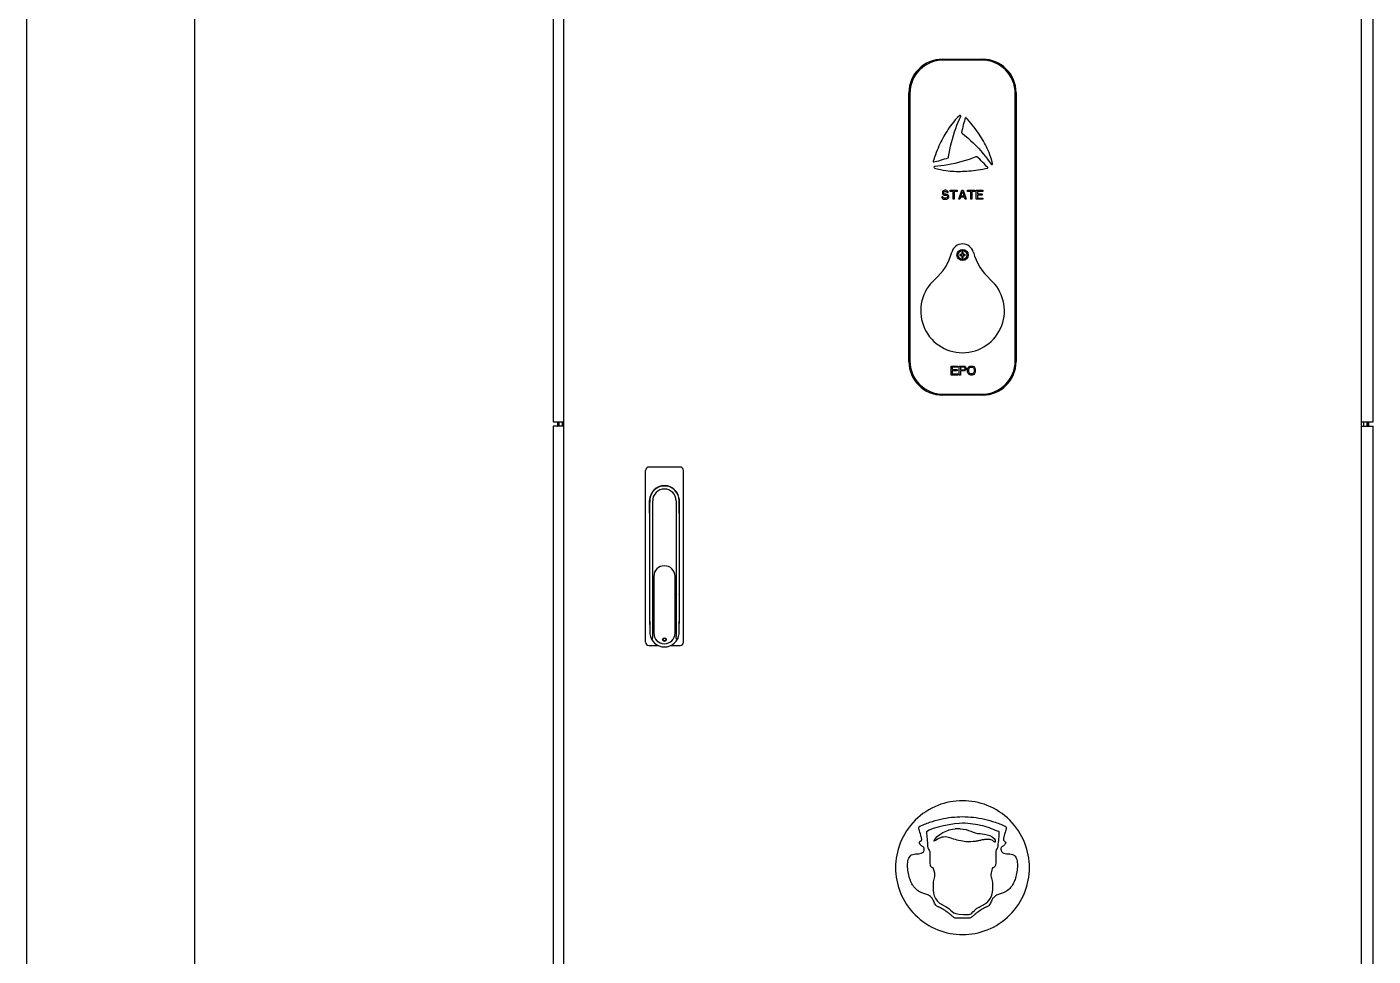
# Model space of a CAD drawing. Header units: millimetres. Extents: x 0 to 87554, y -20854 to 20404.
# Drawn here: x 79156 to 80362, y -4991 to -4158 of the extents above; entities that cross this region are included whole.
import ezdxf

# ---------------------------------------------------------------- set-up
doc = ezdxf.new("R2010")
doc.units = ezdxf.units.MM
doc.layers.get('0').update_dxf_attribs({"lineweight": 15})
for name, color, linetype in [('2401-01089_0', 7, 'Continuous'), ('4208-10637_0', 7, 'Continuous'), ('4208-10658_0', 7, 'Continuous'), ('4212-KH011_041_0', 7, 'Continuous'), ('4212-KH012_041_0', 7, 'Continuous'), ('4215-12653_3_0', 7, 'Continuous'), ('4215-12655_1_0', 7, 'Continuous'), ('4215-12661_1_0', 7, 'Continuous'), ('8SJ_MS839_0210_0', 7, 'Continuous'), ('MS840-1-F____-76922_0', 7, 'Continuous'), ('MS840-1-F____-80589_0', 7, 'Continuous')]:
    doc.layers.add(name, color=color, linetype=linetype)
doc.layers.add('AM_0', color=7, linetype='Continuous', lineweight=30)

# ---------------------------------------------------------------- blocks, each defined once
blk = doc.blocks.new('e4tggg')
at = {"layer": '2401-01089_0', "color": 87, "linetype": 'Continuous'}
for p, q in [((186.8, -562.7), (186.8, -563.7)), ((188.8, -562.7), (186.8, -562.7)), ((186.8, -563.7), (188.8, -563.7)), ((188.8, -560.7), (188.8, -562.7)), ((189.8, -560.7), (188.8, -560.7)), ((188.8, -563.7), (188.8, -565.7)), ((188.8, -565.7), (189.8, -565.7)), ((189.8, -562.7), (189.8, -560.7)), ((191.8, -562.7), (189.8, -562.7)), ((189.8, -565.7), (189.8, -563.7)), ((189.8, -563.7), (191.8, -563.7)), ((191.8, -563.7), (191.8, -562.7))]:
    blk.add_line(p, q, dxfattribs=at)
for radius in [5, 4]:
    blk.add_circle((189.3, -563.2), radius, dxfattribs=at)
at = {"layer": '4208-10637_0', "color": 87, "linetype": 'Continuous'}
for centre, radius, start, end in [((189.3, -563.2), 10, 15.033, 164.967), ((131.4, -547.6), 50, 311.4715, 344.967), ((247.3, -547.6), 50, 195.033, 228.5285), ((189.3, -613.2), 37.5, 131.4715, 48.5285)]:
    blk.add_arc(centre, radius, start, end, dxfattribs=at)
at = {"layer": '4208-10658_0', "color": 87, "linetype": 'Continuous'}
for p, q in [((206.5, -388.5), (172.1, -388.5)), ((142.1, -418.5), (142.1, -657.9)), ((236.5, -657.9), (236.5, -418.5)), ((179.7, -445.8), (178.5, -447.4)), ((181.1, -444), (179.7, -445.8)), ((182.8, -442.1), (181.1, -444)), ((184.8, -440), (182.8, -442.1)), ((184.3, -446.9), (185.5, -444.1)), ((186.8, -438.2), (184.8, -440)), ((185.5, -444.1), (186.7, -441.5)), ((186.7, -441.5), (187.8, -439)), ((190.5, -444.7), (190, -446.5)), ((191, -443.1), (190.5, -444.7)), ((191.4, -441.5), (191, -443.1)), ((191.8, -440.4), (191.4, -441.5)), ((193.7, -441.4), (192.7, -440.2)), ((195.2, -443.1), (193.7, -441.4)), ((196.6, -444.9), (195.2, -443.1)), ((198, -446.6), (196.6, -444.9)), ((172.5, -456.8), (171.7, -458.4)), ((173.5, -455.2), (172.5, -456.8)), ((174.4, -453.6), (173.5, -455.2)), ((175.4, -452.1), (174.4, -453.6)), ((176.3, -450.5), (175.4, -452.1)), ((177.4, -449), (176.3, -450.5)), ((178.5, -447.4), (177.4, -449)), ((180.2, -459.2), (181.2, -456)), ((181.2, -456), (182.2, -452.9)), ((182.2, -452.9), (183.2, -449.8)), ((183.2, -449.8), (184.3, -446.9)), ((188.8, -451.9), (188.5, -453.3)), ((188.7, -453.8), (189, -454)), ((189.2, -450), (188.8, -451.9)), ((189, -454), (191.5, -456)), ((189.6, -448.3), (189.2, -450)), ((190, -446.5), (189.6, -448.3)), ((191.5, -456), (194, -458.2)), ((199.3, -448.3), (198, -446.6)), ((200.6, -449.9), (199.3, -448.3)), ((201.8, -451.6), (200.6, -449.9)), ((203, -453.2), (201.8, -451.6)), ((204.1, -454.9), (203, -453.2)), ((205.1, -456.5), (204.1, -454.9)), ((206.2, -458.1), (205.1, -456.5)), ((207.1, -459.6), (206.2, -458.1)), ((166.6, -469.2), (165.8, -471.2)), ((167.4, -467.3), (166.6, -469.2)), ((168.2, -465.4), (167.4, -467.3)), ((169.1, -463.6), (168.2, -465.4)), ((169.9, -461.8), (169.1, -463.6)), ((170.8, -460.1), (169.9, -461.8)), ((171.7, -458.4), (170.8, -460.1)), ((177.2, -472.1), (177.9, -468.9)), ((177.9, -468.9), (178.6, -465.7)), ((178.6, -465.7), (179.4, -462.4)), ((179.4, -462.4), (180.2, -459.2)), ((194, -458.2), (196.4, -460.4)), ((196.4, -460.4), (198.9, -462.7)), ((198.9, -462.7), (201.2, -465.1)), ((201.2, -465.1), (203.5, -467.5)), ((203.5, -467.5), (205.7, -469.9)), ((205.7, -469.9), (207.8, -472.4)), ((208.1, -461.2), (207.1, -459.6)), ((209, -462.8), (208.1, -461.2)), ((209.8, -464.4), (209, -462.8)), ((210.7, -466.1), (209.8, -464.4)), ((211.5, -467.7), (210.7, -466.1)), ((212.3, -469.5), (211.5, -467.7)), ((213.1, -471.3), (212.3, -469.5)), ((163.5, -477.6), (162.9, -479.1)), ((164.2, -475.4), (163.5, -477.6)), ((163.5, -479.7), (164.7, -479.5)), ((165, -473.3), (164.2, -475.4)), ((164.7, -479.5), (166.3, -479.1)), ((165.8, -471.2), (165, -473.3)), ((166.3, -479.1), (168, -478.7)), ((168, -478.7), (169.7, -478.2)), ((169.7, -478.2), (171.5, -477.7)), ((171.5, -477.7), (173.2, -477.1)), ((173.2, -477.1), (175, -476.6)), ((175, -476.6), (176.3, -476.1)), ((179.2, -481.8), (176, -482.4)), ((176.7, -475.3), (177.2, -472.1)), ((176.7, -475.7), (176.7, -475.3)), ((182.4, -481.1), (179.2, -481.8)), ((185.6, -480.3), (182.4, -481.1)), ((188.8, -479.5), (185.6, -480.3)), ((192, -478.5), (188.8, -479.5)), ((195.2, -477.5), (192, -478.5)), ((198.3, -476.4), (195.2, -477.5)), ((201.3, -475.3), (198.3, -476.4)), ((201.7, -475.2), (201.3, -475.3)), ((203.3, -476.2), (202.2, -475.3)), ((204.7, -477.4), (203.3, -476.2)), ((206, -478.7), (204.7, -477.4)), ((207.3, -480), (206, -478.7)), ((208.6, -481.2), (207.3, -480)), ((207.8, -472.4), (209.8, -474.8)), ((209.8, -482.5), (208.6, -481.2)), ((209.8, -474.8), (211.6, -477.2)), ((211.6, -477.2), (213.3, -479.5)), ((213.9, -473.4), (213.1, -471.3)), ((213.3, -479.5), (214.9, -481.8)), ((214.7, -475.9), (213.9, -473.4)), ((215.5, -478.6), (214.7, -475.9)), ((216.1, -481.3), (215.5, -478.6)), ((164.2, -485.2), (166.7, -485.9)), ((167.1, -483.6), (164.3, -483.8)), ((166.7, -485.9), (169.5, -486.6)), ((169.9, -483.3), (167.1, -483.6)), ((169.5, -486.6), (172, -487.1)), ((172.9, -482.9), (169.9, -483.3)), ((172, -487.1), (174.3, -487.5)), ((176, -482.4), (172.9, -482.9)), ((174.3, -487.5), (176.3, -487.7)), ((176.3, -487.7), (178.2, -487.9)), ((178.2, -487.9), (180, -488)), ((180, -488), (181.9, -488.1)), ((181.9, -488.1), (183.7, -488.2)), ((183.7, -488.2), (185.5, -488.2)), ((185.5, -488.2), (187.4, -488.2)), ((187.4, -488.2), (189.2, -488.1)), ((189.2, -488.1), (191.1, -488)), ((191.1, -488), (193.1, -487.9)), ((193.1, -487.9), (195, -487.8)), ((195, -487.8), (197, -487.6)), ((197, -487.6), (199, -487.4)), ((199, -487.4), (201.1, -487.1)), ((201.1, -487.1), (203.2, -486.8)), ((203.2, -486.8), (205.4, -486.5)), ((205.4, -486.5), (207.6, -486.1)), ((207.6, -486.1), (209.9, -485.7)), ((210.9, -483.7), (209.8, -482.5)), ((209.9, -485.7), (211.4, -485.4)), ((211.7, -484.5), (210.9, -483.7)), ((171.4, -506.4), (171.3, -507.1)), ((172.1, -505.7), (171.4, -506.4)), ((172.8, -505.4), (172.1, -505.7)), ((172.4, -506.7), (172.9, -506.4)), ((173.4, -505.2), (172.8, -505.4)), ((172.9, -506.4), (173.4, -506.2)), ((174.3, -505.2), (173.4, -505.2)), ((173.4, -506.2), (174.4, -506.2)), ((175.1, -505.4), (174.3, -505.2)), ((174.4, -506.2), (174.9, -506.4)), ((174.9, -506.4), (175.3, -506.7)), ((175.8, -505.9), (175.1, -505.4)), ((176.3, -506.6), (175.8, -505.9)), ((178.3, -506.1), (178.3, -505.2)), ((178.3, -505.2), (184.6, -505.2)), ((180.9, -506.1), (178.3, -506.1)), ((180.9, -513.2), (180.9, -506.1)), ((181.9, -506.1), (181.9, -513.2)), ((184.6, -506.1), (181.9, -506.1)), ((184.6, -505.2), (184.6, -506.1)), ((185.9, -513.2), (188.6, -505.2)), ((187.8, -510.5), (189.3, -505.9)), ((188.6, -505.2), (189.9, -505.2)), ((189.3, -505.9), (190.8, -510.5)), ((189.9, -505.2), (192.6, -513.2)), ((193.9, -506.1), (193.9, -505.2)), ((193.9, -505.2), (200.3, -505.2)), ((196.6, -506.1), (193.9, -506.1)), ((196.6, -513.2), (196.6, -506.1)), ((197.6, -506.1), (197.6, -513.2)), ((200.3, -506.1), (197.6, -506.1)), ((200.3, -505.2), (200.3, -506.1)), ((201.6, -513.2), (201.6, -505.2)), ((201.6, -505.2), (207.6, -505.2)), ((202.6, -506.2), (202.6, -508.4)), ((207.6, -506.2), (202.6, -506.2)), ((207.6, -505.2), (207.6, -506.2)), ((170.8, -511), (170.9, -511.7)), ((171.8, -511), (170.8, -511)), ((170.9, -511.7), (171.4, -512.5)), ((171.3, -507.1), (171.3, -507.8)), ((171.3, -507.8), (171.4, -508.4)), ((171.4, -508.4), (172.1, -509.1)), ((171.4, -512.5), (172.3, -513)), ((171.9, -511.5), (171.8, -511)), ((172.4, -512), (171.9, -511.5)), ((172.1, -509.1), (172.8, -509.5)), ((172.3, -507.2), (172.4, -506.7)), ((172.3, -507.6), (172.3, -507.2)), ((172.4, -508.1), (172.3, -507.6)), ((172.3, -513), (173.1, -513.2)), ((172.9, -508.4), (172.4, -508.1)), ((173.1, -512.2), (172.4, -512)), ((172.8, -509.5), (173.4, -509.6)), ((173.4, -508.6), (172.9, -508.4)), ((174.4, -512.2), (173.1, -512.2)), ((173.1, -513.2), (174.4, -513.2)), ((174.4, -508.6), (173.4, -508.6)), ((173.4, -509.6), (174.4, -509.6)), ((175.3, -508.8), (174.4, -508.6)), ((174.4, -509.6), (175.1, -509.8)), ((175.1, -512), (174.4, -512.2)), ((174.4, -513.2), (175.3, -513)), ((175.1, -509.8), (175.6, -510.1)), ((175.6, -511.7), (175.1, -512)), ((175.3, -506.7), (175.4, -507.1)), ((175.9, -509.1), (175.3, -508.8)), ((175.3, -513), (175.9, -512.7)), ((175.4, -507.1), (176.4, -507.1)), ((175.6, -510.1), (175.9, -510.6)), ((175.9, -511.2), (175.6, -511.7)), ((176.6, -509.8), (175.9, -509.1)), ((175.9, -510.6), (175.9, -511.2)), ((175.9, -512.7), (176.6, -512)), ((176.4, -507.1), (176.3, -506.6)), ((176.9, -510.5), (176.6, -509.8)), ((176.6, -512), (176.9, -511.3)), ((176.9, -511.3), (176.9, -510.5)), ((181.9, -513.2), (180.9, -513.2)), ((186.9, -513.2), (185.9, -513.2)), ((187.6, -511.2), (186.9, -513.2)), ((190.9, -511.2), (187.6, -511.2)), ((190.8, -510.5), (187.8, -510.5)), ((191.6, -513.2), (190.9, -511.2)), ((192.6, -513.2), (191.6, -513.2)), ((197.6, -513.2), (196.6, -513.2)), ((207.6, -513.2), (201.6, -513.2)), ((202.6, -508.4), (206.9, -508.4)), ((202.6, -509.5), (202.6, -512.2)), ((206.9, -509.5), (202.6, -509.5)), ((202.6, -512.2), (207.6, -512.2)), ((206.9, -508.4), (206.9, -509.5)), ((207.6, -512.2), (207.6, -513.2)), ((179.1, -670.7), (179.1, -662.7)), ((179.1, -662.7), (185.1, -662.7)), ((185.1, -662.7), (185.1, -663.7)), ((186.4, -670.7), (186.4, -662.7)), ((186.4, -662.7), (190.4, -662.7)), ((190.4, -662.7), (191.3, -662.9)), ((191.3, -662.9), (191.9, -663.4)), ((195.1, -663.2), (195.8, -662.9)), ((195.8, -662.9), (196.6, -662.7)), ((196.6, -662.7), (197.9, -662.7)), ((197.9, -662.7), (198.8, -662.9)), ((198.8, -662.9), (199.4, -663.2)), ((185.1, -670.7), (179.1, -670.7)), ((180.1, -663.7), (180.1, -665.9)), ((185.1, -663.7), (180.1, -663.7)), ((180.1, -665.9), (184.4, -665.9)), ((180.1, -667), (180.1, -669.7)), ((184.4, -667), (180.1, -667)), ((180.1, -669.7), (185.1, -669.7)), ((184.4, -665.9), (184.4, -667)), ((185.1, -669.7), (185.1, -670.7)), ((187.4, -670.7), (186.4, -670.7)), ((187.4, -663.6), (187.4, -666.1)), ((190.6, -663.6), (187.4, -663.6)), ((187.4, -666.1), (190.6, -666.1)), ((187.4, -667.1), (187.4, -670.7)), ((190.4, -667.1), (187.4, -667.1)), ((191.3, -667), (190.4, -667.1)), ((191.1, -663.7), (190.6, -663.6)), ((190.6, -666.1), (191.1, -665.9)), ((191.4, -664.1), (191.1, -663.7)), ((191.1, -665.9), (191.4, -665.6)), ((191.9, -666.4), (191.3, -667)), ((191.6, -664.6), (191.4, -664.1)), ((191.4, -665.6), (191.6, -665.1)), ((191.6, -665.1), (191.6, -664.6)), ((191.9, -663.4), (192.4, -664.1)), ((192.4, -665.8), (191.9, -666.4)), ((192.4, -664.1), (192.6, -664.6)), ((192.6, -665.3), (192.4, -665.8)), ((192.6, -664.6), (192.6, -665.3)), ((193.9, -665.4), (194.1, -664.6)), ((193.9, -668), (193.9, -665.4)), ((194.1, -668.8), (193.9, -668)), ((194.1, -664.6), (194.4, -663.9)), ((194.4, -669.5), (194.1, -668.8)), ((194.4, -663.9), (195.1, -663.2)), ((195.1, -670.2), (194.4, -669.5)), ((194.9, -665.4), (195.1, -664.7)), ((194.9, -668), (194.9, -665.4)), ((195.1, -668.7), (194.9, -668)), ((195.1, -664.7), (195.4, -664.2)), ((195.4, -669.2), (195.1, -668.7)), ((195.8, -670.5), (195.1, -670.2)), ((195.4, -664.2), (195.9, -663.9)), ((195.9, -669.5), (195.4, -669.2)), ((196.6, -670.7), (195.8, -670.5)), ((195.9, -663.9), (196.6, -663.7)), ((196.6, -669.7), (195.9, -669.5)), ((196.6, -663.7), (197.9, -663.7)), ((197.9, -669.7), (196.6, -669.7)), ((197.9, -670.7), (196.6, -670.7)), ((197.9, -663.7), (198.6, -663.9)), ((198.6, -669.5), (197.9, -669.7)), ((198.8, -670.5), (197.9, -670.7)), ((198.6, -663.9), (199.1, -664.2)), ((199.1, -669.2), (198.6, -669.5)), ((199.4, -670.2), (198.8, -670.5)), ((199.1, -664.2), (199.4, -664.7)), ((199.4, -668.7), (199.1, -669.2)), ((199.4, -663.2), (200.1, -663.9)), ((199.4, -664.7), (199.6, -665.4)), ((199.6, -668), (199.4, -668.7)), ((200.1, -669.5), (199.4, -670.2)), ((199.6, -665.4), (199.6, -668)), ((200.1, -663.9), (200.4, -664.6)), ((200.4, -668.8), (200.1, -669.5)), ((200.4, -664.6), (200.6, -665.4)), ((200.6, -668), (200.4, -668.8)), ((200.6, -665.4), (200.6, -668)), ((172.1, -687.9), (206.5, -687.9))]:
    blk.add_line(p, q, dxfattribs=at)
for centre, radius, start, end in [((172.1, -418.5), 30, 90, 180), ((206.5, -418.5), 30, 0, 90), ((187.2, -438.7), 0.689, 333.2843, 132.0013), ((192.3, -440.5), 0.5, 40.995, 162.0731), ((189, -453.4), 0.5, 169.1321, 231.6387), ((163.4, -479.2), 0.5, 160.995, 282.0731), ((176.2, -475.6), 0.5, 289.1321, 351.6387), ((201.8, -475.6), 0.5, 49.1321, 111.6387), ((215.5, -481.4), 0.689, 213.2843, 12.0013), ((164.4, -484.5), 0.689, 93.2843, 252.0013), ((211.4, -484.9), 0.5, 280.995, 42.0731), ((172.1, -657.9), 30, 180, 270), ((206.5, -657.9), 30, 270, 0)]:
    blk.add_arc(centre, radius, start, end, dxfattribs=at)
at = {"layer": '4212-KH011_041_0', "color": 87, "linetype": 'Continuous'}
for p, q in [((-172.2, -712.7), (-172.2, -716.7)), ((-169.2, -712.7), (-169.2, -716.7))]:
    blk.add_line(p, q, dxfattribs=at)
at = {"layer": '4212-KH012_041_0', "color": 87, "linetype": 'Continuous'}
for p, q in [((548.8, -716.7), (548.8, -712.7)), ((551.8, -716.7), (551.8, -712.7))]:
    blk.add_line(p, q, dxfattribs=at)
at = {"layer": '4215-12653_3_0', "color": 87, "linetype": 'Continuous'}
for p, q in [((-177.4, -716.7), (-177.4, -1712.2)), ((-167.7, -716.7), (-177.4, -716.7)), ((-173.6, -712.7), (-173.6, -716.5)), ((-172.4, -712.7), (-172.4, -716.5)), ((546.3, -716.7), (557, -716.7)), ((552, -716.5), (552, -712.7)), ((553.2, -716.5), (553.2, -712.7)), ((557, -1712.2), (557, -716.7))]:
    blk.add_line(p, q, dxfattribs=at)
for centre, radius, start, end in [((-173.8, -716.5), 0.2, 270, 0), ((-173.8, -716.5), 1.4, 351.7779, 0), ((553.4, -716.5), 1.4, 180, 188.2221), ((553.4, -716.5), 0.2, 180, 270)]:
    blk.add_arc(centre, radius, start, end, dxfattribs=at)
at = {"layer": '4215-12655_1_0', "color": 87, "linetype": 'Continuous'}
for p, q in [((-177.4, 299.4), (-177.4, -712.7)), ((557, -712.7), (557, 299.4)), ((-177.4, -712.7), (-167.7, -712.7)), ((546.3, -712.7), (557, -712.7))]:
    blk.add_line(p, q, dxfattribs=at)
at = {"layer": '4215-12661_1_0', "color": 87, "linetype": 'Continuous'}
for p, q in [((-167.7, -1712.2), (-167.7, 300.8)), ((546.3, 300.8), (546.3, -1712.2)), ((171.3, -387.7), (207.3, -387.7)), ((141.3, -658.7), (141.3, -417.7)), ((237.3, -417.7), (237.3, -658.7)), ((207.3, -688.7), (171.3, -688.7)), ((187.2, -1077.5), (182.8, -1077.5))]:
    blk.add_line(p, q, dxfattribs=at)
for centre, start, end in [((171.3, -417.7), 90, 180), ((207.3, -417.7), 0, 90), ((171.3, -658.7), 180, 270), ((207.3, -658.7), 270, 0)]:
    blk.add_arc(centre, 30, start, end, dxfattribs=at)
for points, knots in [([(249.3, -1112.2), (249.3, -1104.7), (246.3, -1089), (232.9, -1068.6), (212.6, -1055.2), (189.3, -1050.8), (166.1, -1055.2), (145.7, -1068.6), (132.3, -1089), (129.3, -1104.7), (129.3, -1112.2)], [0, 0, 0, 0, 0.119993, 0.250002, 0.380017, 0.500018, 0.62001, 0.750015, 0.880025, 1, 1, 1, 1]), ([(154.8, -1096.8), (154.8, -1096.5), (154.9, -1096), (155, -1095.1), (154.8, -1094.2), (154, -1093.5), (153.1, -1092.9), (152.3, -1092.4), (151.8, -1091.9), (151.4, -1091.4), (151, -1090.8), (150.7, -1090.2), (150.6, -1089.5), (151.1, -1088.8), (151.8, -1088.4), (152.4, -1088), (152.6, -1087.6), (152.8, -1087.3), (152.7, -1086.6), (152.6, -1085.6), (152, -1083.2), (151.1, -1080.4), (150.4, -1078.1), (150.2, -1077.4), (150.1, -1077), (150.1, -1076.5), (150.2, -1075.9), (150.8, -1075.2), (151.6, -1074.9), (153.1, -1074.2), (155.9, -1073), (161.6, -1070.9), (169.7, -1068.6), (179.4, -1066.9), (189.4, -1066.3), (199.2, -1066.9), (209, -1068.6), (217.1, -1070.9), (222.8, -1073), (225.6, -1074.2), (227.1, -1074.9), (227.6, -1075.1), (227.8, -1075.2)], [0, 0, 0, 0, 0.008148, 0.014496, 0.024379, 0.033387, 0.043183, 0.054231, 0.058105, 0.063229, 0.071437, 0.077478, 0.082167, 0.090576, 0.099412, 0.106565, 0.108124, 0.110472, 0.117207, 0.126846, 0.138525, 0.18874, 0.200092, 0.208065, 0.2092, 0.211535, 0.221465, 0.228828, 0.236589, 0.249468, 0.275035, 0.325445, 0.423937, 0.520035, 0.61378, 0.709484, 0.805189, 0.90379, 0.954256, 0.979846, 0.99274, 1, 1, 1, 1]), ([(227.8, -1075.2), (227.8, -1075.3), (228, -1075.4), (228.4, -1075.9), (228.6, -1076.6), (228.5, -1077.1), (228.4, -1077.6), (228.2, -1078.4), (227.5, -1080.7), (226.5, -1083.6), (226, -1085.9), (225.9, -1086.8), (225.9, -1087.5), (226.1, -1087.7), (226.3, -1088), (226.9, -1088.4), (227.6, -1088.9), (228, -1089.6), (227.9, -1090.3), (227.6, -1091), (227.1, -1091.6), (226.7, -1092), (226.2, -1092.5), (225.5, -1093), (224.6, -1093.5), (223.8, -1094.3), (223.6, -1095.2), (223.7, -1095.9), (223.8, -1096.5), (224.3, -1098.6), (226.7, -1099.7), (230.2, -1099.9), (232.7, -1100), (234.5, -1100.4), (235.3, -1101), (235.8, -1101.3), (236.7, -1102.2), (238, -1104.6), (238.7, -1109.1), (238.3, -1114.6), (237.4, -1119.3), (236.4, -1122.6), (235.7, -1124.5), (235, -1126.1), (234, -1127.9), (232.1, -1130.6), (229, -1133.4), (225.6, -1134.9), (223.1, -1135.7), (220.8, -1136.4), (218.6, -1137.5), (217, -1139), (215.9, -1140.5), (215.2, -1142.1), (214.4, -1144.2), (213.2, -1146.1), (211.7, -1147), (210.6, -1147.5), (209.9, -1147.8), (208.7, -1148.4), (206.3, -1149.8), (203.7, -1151.6), (201.2, -1153.4), (199.7, -1154.6), (198.6, -1155.6), (197.8, -1156.3), (196.9, -1157), (196, -1157.4), (194.7, -1157.5), (192.6, -1157.5), (190.7, -1157.5), (189.3, -1157.5)], [0, 0, 0, 0, 0.000415, 0.006471, 0.014529, 0.01642, 0.018609, 0.0267, 0.036408, 0.07618, 0.085227, 0.092487, 0.097298, 0.098706, 0.100047, 0.106086, 0.11326, 0.120175, 0.12416, 0.12938, 0.136471, 0.140799, 0.143183, 0.152062, 0.159953, 0.167268, 0.17542, 0.180716, 0.183832, 0.187796, 0.229442, 0.251394, 0.272907, 0.291247, 0.293607, 0.297731, 0.306077, 0.323614, 0.365016, 0.412929, 0.460705, 0.482312, 0.500882, 0.510854, 0.525792, 0.552061, 0.594563, 0.629903, 0.645894, 0.661207, 0.692105, 0.705615, 0.716499, 0.735893, 0.752984, 0.77033, 0.791779, 0.796581, 0.801046, 0.810351, 0.830027, 0.870067, 0.890013, 0.905913, 0.91766, 0.926303, 0.932895, 0.945629, 0.95371, 0.96492, 1, 1, 1, 1]), ([(189.3, -1157.5), (187.9, -1157.5), (186.1, -1157.5), (183.9, -1157.5), (182.6, -1157.4), (181.7, -1157), (180.8, -1156.3), (180, -1155.6), (178.9, -1154.6), (177.4, -1153.4), (175, -1151.6), (172.3, -1149.8), (169.9, -1148.4), (168.7, -1147.8), (168, -1147.5), (166.9, -1147), (165.4, -1146.1), (164.2, -1144.2), (163.5, -1142.1), (162.7, -1140.5), (161.6, -1139), (160, -1137.5), (157.9, -1136.4), (155.5, -1135.7), (153, -1134.9), (149.6, -1133.4), (146.5, -1130.6), (144.6, -1127.9), (143.7, -1126.1), (142.9, -1124.5), (142.2, -1122.6), (141.2, -1119.3), (140.3, -1114.6), (139.9, -1109.1), (140.6, -1104.6), (142, -1102.2), (142.9, -1101.3), (143.3, -1100.9), (144.2, -1100.4), (146, -1100), (148.5, -1099.9), (152.1, -1099.7), (154.3, -1098.6), (154.8, -1096.8)], [0, 0, 0, 0, 0.04303, 0.056782, 0.066696, 0.082315, 0.0904, 0.100996, 0.115402, 0.1349, 0.159393, 0.208526, 0.232675, 0.244095, 0.249579, 0.255459, 0.281839, 0.303165, 0.324171, 0.348006, 0.361374, 0.377952, 0.415929, 0.434762, 0.45443, 0.497892, 0.550156, 0.582457, 0.600823, 0.613142, 0.63598, 0.662561, 0.721332, 0.780271, 0.831196, 0.852931, 0.863275, 0.868388, 0.871153, 0.893969, 0.92083, 0.947692, 1, 1, 1, 1]), ([(218.6, -1089.5), (218.3, -1089.4), (217.7, -1089), (216.7, -1088), (215.2, -1087.3), (213.4, -1086.9), (211.6, -1086.8), (209.8, -1086.9), (207.8, -1087.2), (205.4, -1087.7), (202.3, -1088.5), (200.1, -1088.8), (198.8, -1088.9)], [0, 0, 0, 0, 0.136538, 0.273076, 0.409613, 0.477882, 0.546151, 0.602882, 0.659613, 0.773076, 0.886538, 1, 1, 1, 1]), ([(129.3, -1112.2), (129.3, -1119.7), (132.3, -1135.4), (145.7, -1155.8), (166.1, -1169.2), (189.3, -1173.6), (212.6, -1169.2), (232.9, -1155.8), (246.3, -1135.4), (249.3, -1119.7), (249.3, -1112.2)], [0, 0, 0, 0, 0.120009, 0.25001, 0.380017, 0.500009, 0.619996, 0.749999, 0.880007, 1, 1, 1, 1])]:
    blk.add_open_spline(points, degree=3, knots=knots, dxfattribs=at)
for points in [[(189.3, -1072.4), (183.1, -1072.4), (161.2, -1076), (157, -1080.1)], [(207.4, -1074.7), (201.9, -1073.6), (195.5, -1072.4), (189.3, -1072.4)], [(157, -1080.1), (157.3, -1084.4), (157.8, -1088.6), (158, -1093)], [(163.7, -1088.6), (165.9, -1082.5), (176.5, -1077.5), (182.8, -1077.5)], [(174.3, -1084.7), (168.5, -1084.8), (168.3, -1086.3), (163.7, -1088.6)], [(185.8, -1087.9), (182.3, -1087.2), (177, -1084.7), (174.3, -1084.7)], [(187.2, -1077.5), (195.2, -1077.5), (198.8, -1081.7), (205, -1081.7)], [(205, -1081.7), (209, -1081.6), (219.8, -1084), (218.6, -1089.5)], [(222.1, -1079.8), (217.9, -1078.9), (212.9, -1075.8), (207.4, -1074.7)], [(221.2, -1092.6), (221.6, -1088.4), (222.2, -1084.1), (222.1, -1079.8)], [(158, -1093), (158.2, -1095.6), (159.7, -1095.7), (159.9, -1098.1)], [(198.8, -1088.9), (192.9, -1089.2), (191.6, -1089), (185.8, -1087.9)], [(219.4, -1097.6), (219.7, -1095.7), (220.9, -1095.2), (221.2, -1092.6)], [(159.9, -1098.1), (160, -1099.9), (159.8, -1102.8), (159.9, -1104.8)], [(159.9, -1104.8), (160.1, -1115.6), (161.9, -1108.4), (163.7, -1114.7)], [(215.7, -1114.5), (217, -1108.9), (219.4, -1115.2), (219.5, -1104.6)], [(219.5, -1104.6), (219.5, -1102.7), (219.2, -1099.2), (219.4, -1097.6)], [(163.7, -1114.7), (165.5, -1121.2), (162.8, -1121.9), (162.9, -1126.5)], [(216.3, -1125.8), (215.7, -1120.3), (214, -1121.4), (215.7, -1114.5)], [(162.9, -1126.5), (163, -1134.6), (162.9, -1141.6), (171.4, -1145.5)], [(208.5, -1145.2), (215.9, -1141.6), (217.1, -1133.3), (216.3, -1125.8)], [(200, -1150.5), (202.5, -1148.1), (205.5, -1146.7), (208.5, -1145.2)], [(171.4, -1145.5), (182, -1150.3), (177.4, -1154.1), (190.1, -1154.1)], [(190.1, -1154.1), (197.5, -1154.2), (195.3, -1154.9), (200, -1150.5)]]:
    blk.add_open_spline(points, degree=3, dxfattribs=at)
at = {"layer": '8SJ_MS839_0210_0', "color": 87, "linetype": 'Continuous'}
for p, q in [((-87.2, -851.2), (-87.2, -902.1)), ((-68.2, -902.1), (-68.2, -851.2))]:
    blk.add_line(p, q, dxfattribs=at)
blk.add_circle((-77.7, -907.8), 1.65, dxfattribs=at)
for centre, start, end in [((-77.7, -851.2), 0, 180), ((-77.7, -902.1), 180, 0)]:
    blk.add_arc(centre, 9.5, start, end, dxfattribs=at)
at = {"layer": 'AM_0', "color": 87}
for p, q in [((-648.7, -1906.2), (-648.7, 753.8)), ((-498.7, 753.8), (-498.7, -1906.2))]:
    blk.add_line(p, q, dxfattribs=at)
at = {"layer": 'MS840-1-F____-76922_0', "color": 87, "linetype": 'Continuous'}
for p, q in [((-90.8, -781.7), (-90.8, -783.2)), ((-90.8, -783.2), (-90.8, -783.3)), ((-90.8, -783.3), (-90.8, -783.4)), ((-90.8, -783.4), (-90.8, -783.4)), ((-88.2, -905.2), (-88.2, -783.4)), ((-67.2, -783.4), (-67.2, -905.2)), ((-64.5, -783.2), (-64.6, -781.7)), ((-64.5, -783.3), (-64.5, -783.2)), ((-64.5, -783.4), (-64.5, -783.3)), ((-64.5, -783.4), (-64.5, -783.4)), ((-90.9, -891.2), (-90.9, -784.8)), ((-64.4, -784.8), (-64.4, -891.2)), ((-90.8, -892.7), (-90.8, -902.7)), ((-64.5, -902.7), (-64.5, -892.7))]:
    blk.add_line(p, q, dxfattribs=at)
blk.add_circle((-77.7, -907.8), 1.25, dxfattribs=at)
for centre, radius, start, end in [((-77.7, -783.4), 13.2, 7.8078, 172.1923), ((-103.2, -782.7), 12.4, 2.0333, 2.3437), ((-103.9, -782.7), 13.2, 1.8877, 2.0349), ((-77.7, -783.4), 10.5, 0, 180), ((-51.4, -783.2), 13.2, 181.138, 186.8102), ((-77.7, -891.2), 13.2, 180, 186.6837), ((-77.7, -891.2), 13.2, 353.3163, 0), ((-77.7, -901.2), 13.2, 186.6837, 353.3163)]:
    blk.add_arc(centre, radius, start, end, dxfattribs=at)
for points, knots in [([(-90.8, -783.4), (-90.9, -783.6), (-90.9, -784.1), (-90.9, -784.5), (-90.9, -784.8)], [0, 0, 0, 0, 0.393495, 1, 1, 1, 1]), ([(-90.8, -782.2), (-90.8, -782.1), (-90.8, -781.9), (-90.8, -781.7), (-90.8, -781.7), (-90.8, -781.7)], [0, 0, 0, 0, 0.733566, 0.92943, 1, 1, 1, 1]), ([(-90.8, -783.2), (-90.7, -783), (-90.7, -782.7), (-90.8, -782.4), (-90.8, -782.3)], [0, 0, 0, 0, 0.772267, 1, 1, 1, 1]), ([(-90.8, -784.2), (-90.8, -784.1), (-90.8, -783.9), (-90.8, -783.6), (-90.8, -783.4)], [0, 0, 0, 0, 0.224916, 1, 1, 1, 1]), ([(-64.6, -781.7), (-64.6, -781.7), (-64.6, -781.9), (-64.6, -782.1), (-64.6, -782.6), (-64.6, -783), (-64.6, -783.2)], [0, 0, 0, 0, 0.077684, 0.294373, 0.618063, 1, 1, 1, 1]), ([(-64.6, -783.4), (-64.6, -783.6), (-64.6, -783.9), (-64.6, -784.4), (-64.5, -784.6), (-64.5, -784.8), (-64.4, -784.8)], [0, 0, 0, 0, 0.390593, 0.710773, 0.922643, 1, 1, 1, 1]), ([(-90.9, -784.8), (-90.9, -784.8), (-90.9, -784.7), (-90.9, -784.5), (-90.8, -784.3), (-90.8, -784.2)], [0, 0, 0, 0, 0.073117, 0.271027, 1, 1, 1, 1]), ([(-89.7, -906.9), (-89.6, -907), (-89.5, -907.2), (-89.2, -907.5), (-88.8, -907.6), (-88.5, -907.3), (-88.3, -906.8), (-88.2, -906.1), (-88.2, -905.6), (-88.2, -905.2)], [0, 0, 0, 0, 0.114814, 0.215546, 0.305498, 0.411963, 0.548443, 0.696904, 1, 1, 1, 1]), ([(-65.7, -906.9), (-65.8, -907), (-65.9, -907.2), (-66.2, -907.5), (-66.5, -907.6), (-66.9, -907.3), (-67, -906.8), (-67.2, -906.1), (-67.2, -905.6), (-67.2, -905.2)], [0, 0, 0, 0, 0.114809, 0.215539, 0.305483, 0.411954, 0.548441, 0.696904, 1, 1, 1, 1])]:
    blk.add_open_spline(points, degree=3, knots=knots, dxfattribs=at)
for points in [[(-90.8, -783.4), (-90.8, -783.4), (-90.8, -783.3), (-90.8, -783.2)], [(-64.6, -783.2), (-64.6, -783.3), (-64.6, -783.4), (-64.6, -783.4)]]:
    blk.add_open_spline(points, degree=3, dxfattribs=at)
at = {"layer": 'MS840-1-F____-80589_0', "color": 87, "linetype": 'Continuous'}
for p, q in [((-94.7, -910.2), (-94.7, -756.2)), ((-63.7, -753.2), (-91.7, -753.2)), ((-60.7, -910.2), (-60.7, -756.2)), ((-91, -794.4), (-91, -783.2)), ((-90.9, -784.7), (-90.9, -782)), ((-90.5, -779.5), (-90.3, -779.5)), ((-88.2, -775.4), (-88.5, -775.4)), ((-66.9, -775.4), (-67.2, -775.4)), ((-65.1, -779.5), (-64.9, -779.5)), ((-64.4, -794.4), (-64.4, -783.2)), ((-91, -791), (-90.9, -791)), ((-91, -794.4), (-90.9, -794.4)), ((-64.4, -786.9), (-64.4, -786.9)), ((-64.4, -791), (-64.4, -791)), ((-64.4, -794.4), (-64.4, -794.4)), ((-91.1, -867), (-91.1, -892.3)), ((-64.3, -892.3), (-64.3, -867)), ((-91.7, -913.2), (-83.2, -913.2)), ((-72.2, -913.2), (-63.7, -913.2))]:
    blk.add_line(p, q, dxfattribs=at)
for centre, radius, start, end in [((-91.7, -756.2), 3, 90, 180), ((-63.7, -756.2), 3, 0, 90), ((-77.7, -783.2), 13.3, 0, 180), ((-477.1, -785), 386.2, 359.1147, 359.6737), ((-78.2, -892.3), 12.8, 180.0043, 181.943), ((-78.1, -892.3), 13, 181.9425, 189.8567), ((-77.3, -892.3), 13, 350.1452, 358.0603), ((-77.1, -892.3), 12.8, 358.0562, 359.9956), ((-91.7, -910.2), 3, 180, 270), ((-63.7, -910.2), 3, 270, 0)]:
    blk.add_arc(centre, radius, start, end, dxfattribs=at)
for points in [[(-91.1, -867), (-91.1, -867.1), (-91, -867.3), (-90.9, -867.4)], [(-64.4, -867.4), (-64.4, -867.3), (-64.3, -867.1), (-64.3, -867)]]:
    blk.add_open_spline(points, degree=3, dxfattribs=at)

msp = doc.modelspace()

# ---------------------------------------------------------------- block references
at = {"lineweight": -3}
msp.add_blockref('e4tggg', (79804.891, -3799.712), dxfattribs=at)

doc.saveas('drawing.dxf')
